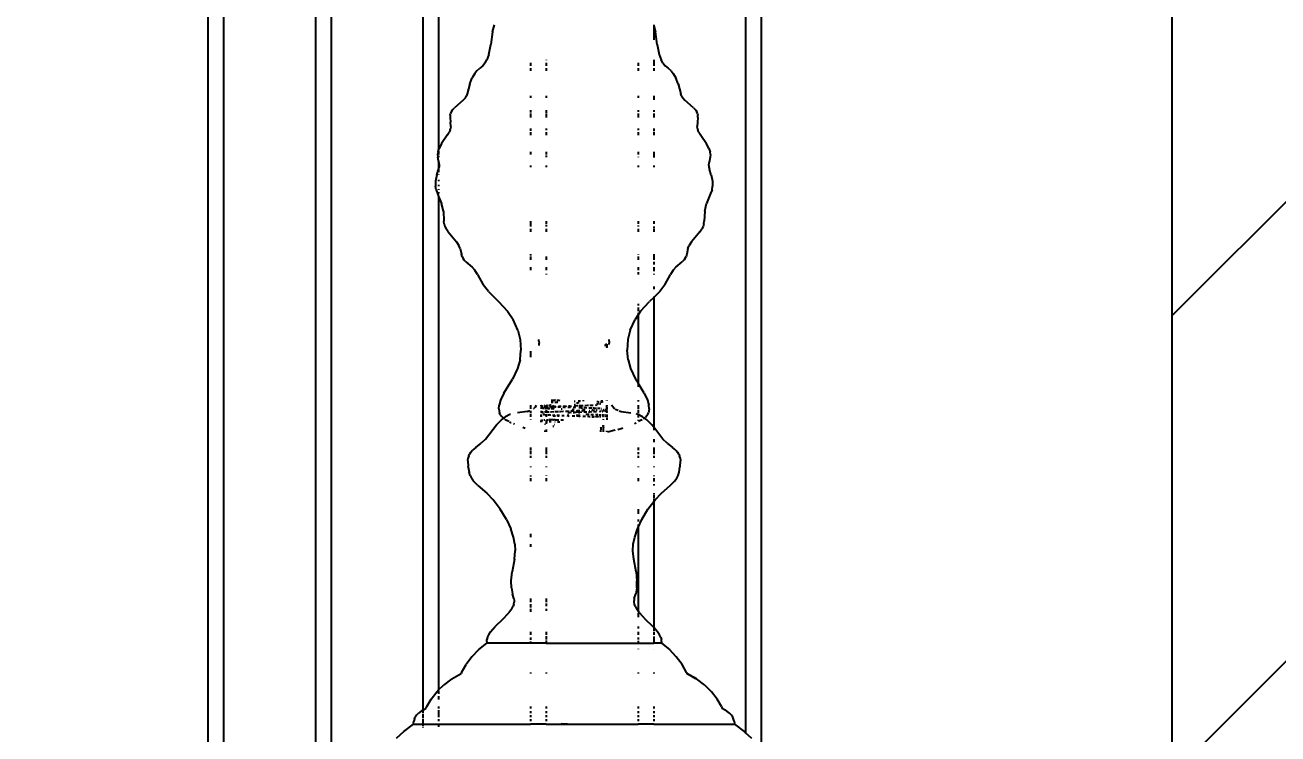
# Model space of a CAD drawing. Header units: inches. Extents: x -52 to 87, y -61 to 47.
# Drawn here: x 65.75 to 75.39, y -39.57 to -34.11 of the extents above; entities that cross this region are included whole.
import ezdxf

# ---------------------------------------------------------------- set-up
doc = ezdxf.new("R2010")
doc.units = ezdxf.units.IN
doc.header["$MEASUREMENT"] = 0
doc.dimstyles.get("Standard").update_dxf_attribs({"dimtxt": 1, "dimasz": 1, "dimexe": 0.18, "dimexo": 0.0625, "dimgap": 0.09, "dimtad": 0, "dimtih": 1, "dimtoh": 1, "dimdec": 1, "dimdsep": 46, "dimlunit": 3, "dimtxsty": 'Standard', "dimblk": 'OBLIQUE', "dimcen": 1, "dimse1": 1, "dimse2": 1, "dimclrd": 1, "dimadec": 0, "dimazin": 0, "dimtfac": 1, "dimtdec": 1, "dimtofl": 0, "dimtmove": 0, "dimatfit": 3, "dimfxl": 1, "dimtolj": 1, "dimtzin": 0, "dimarcsym": 0})

# ---------------------------------------------------------------- blocks, each defined once
blk = doc.blocks.new('_Oblique')
at = {"color": 0, "linetype": 'ByBlock', "lineweight": -2}
blk.add_line((-0.5, -0.5), (0.5, 0.5), dxfattribs=at)
blk = doc.blocks.new('*D6')
at = {"color": 1, "lineweight": -2, "transparency": 16777216}
for p, q in [((2.5723, 46.7915), (37.2384, 46.7915)), ((74.5723, 46.7915), (38.5851, 46.7915))]:
    blk.add_line(p, q, dxfattribs=at)
at = {"layer": 'Defpoints', "color": 0, "transparency": 16777216}
for p in [(74.5723, 46.7915), (2.5723, -45.4684), (74.5723, -45.4684)]:
    blk.add_point(p, dxfattribs=at)
at = {"color": 1, "lineweight": -2, "transparency": 16777216, "rotation": 180}
blk.add_blockref('_Oblique', (2.5723, 46.7915), dxfattribs=at)
at = {"color": 1, "lineweight": -2, "transparency": 16777216}
blk.add_blockref('_Oblique', (74.5723, 46.7915), dxfattribs=at)
at = {"color": 0, "transparency": 16777216, "insert": (37.9117, 46.7915), "char_height": 1, "attachment_point": 5}
blk.add_mtext("\\A1;6'", dxfattribs=at)

msp = doc.modelspace()

# ---------------------------------------------------------------- hatches: boundary and pattern name
h = msp.add_hatch()
h.set_pattern_fill('ANSI31', color=256, scale=20)
h.set_pattern_definition([(45, (-78.281, -54.853), (-1.767767, 1.767767), [])])
h.paths.add_polyline_path([(2.5723, 38.5316), (-2.4277, 38.5316), (-2.4277, -45.4684), (2.5723, -45.4684)])
h.paths.add_polyline_path([(74.5723, -45.4684), (79.5723, -45.4684), (79.5723, 38.5316), (74.5723, 38.5316)])
h.paths.add_polyline_path([(-0.8443, -3.7957), (0.989, -3.7957), (0.989, -2.2957), (-0.8443, -2.2957)], flags=24)
h.paths.add_polyline_path([(76.1557, 22.7204), (77.989, 22.7204), (77.989, 24.2204), (76.1557, 24.2204)], flags=24)

# ---------------------------------------------------------------- linework, layer by layer
for p, q in [((74.5723, -45.4684), (74.5723, 38.5316)), ((67.1528, -26.1733), (67.1528, -44.3487)), ((67.2732, -26.235), (67.2732, -44.3487)), ((67.9804, -26.7155), (67.9804, -44.3487)), ((68.1009, -26.794), (68.1009, -44.3487)), ((71.2909, -27.8397), (71.2909, -39.563)), ((71.4114, -27.7913), (71.4107, -43.8282)), ((68.8081, -29.6719), (68.8081, -39.3871)), ((68.9288, -29.7662), (68.9285, -35.076)), ((69.3427, -34.167), (69.3573, -34.1131)), ((70.5833, -34.1131), (70.5837, -34.1147)), ((70.5837, -34.1147), (70.5837, -34.2272)), ((70.5837, -34.1147), (70.5979, -34.167)), ((69.3427, -34.167), (69.3293, -34.2628)), ((70.6113, -34.2628), (70.5979, -34.167)), ((69.3147, -34.3415), (69.3293, -34.2628)), ((70.6113, -34.2628), (70.6258, -34.3415)), ((69.2867, -34.405), (69.2686, -34.4274)), ((69.2867, -34.405), (69.3001, -34.3814)), ((69.3147, -34.3415), (69.3001, -34.3814)), ((69.6357, -34.405), (69.6357, -34.4274)), ((69.7561, -34.3814), (69.7561, -34.383)), ((69.7561, -34.405), (69.7561, -34.4274)), ((70.4633, -34.405), (70.4633, -34.4283)), ((70.5837, -34.3814), (70.5837, -34.4013)), ((70.5837, -34.405), (70.5837, -34.4274)), ((70.6258, -34.3415), (70.6405, -34.3814)), ((70.6539, -34.405), (70.6405, -34.3814)), ((70.6539, -34.405), (70.6721, -34.4274)), ((69.2068, -34.4859), (69.1873, -34.5197)), ((69.2235, -34.4659), (69.2068, -34.4859)), ((69.2235, -34.4659), (69.2458, -34.4468)), ((69.2686, -34.4274), (69.2458, -34.4468)), ((69.6357, -34.4468), (69.6357, -34.4659)), ((69.7561, -34.4468), (69.7561, -34.4659)), ((70.4633, -34.4468), (70.4633, -34.4659)), ((70.5837, -34.4468), (70.5837, -34.4659)), ((70.6721, -34.4274), (70.6947, -34.4468)), ((70.7171, -34.4659), (70.6947, -34.4468)), ((70.7171, -34.4659), (70.7339, -34.4859)), ((70.7339, -34.4859), (70.7534, -34.5197)), ((69.1698, -34.566), (69.149, -34.6437)), ((69.1698, -34.566), (69.1873, -34.5197)), ((70.7708, -34.566), (70.7534, -34.5197)), ((70.7708, -34.566), (70.7917, -34.6437)), ((69.1184, -34.692), (69.0499, -34.7515)), ((69.1341, -34.6738), (69.1184, -34.692)), ((69.1341, -34.6738), (69.1426, -34.6598)), ((69.149, -34.6437), (69.1426, -34.6598)), ((69.6357, -34.6598), (69.6357, -34.6738)), ((69.7561, -34.6598), (69.7561, -34.6738)), ((70.4633, -34.6598), (70.4633, -34.6738)), ((70.5837, -34.6598), (70.5837, -34.6893)), ((70.7979, -34.6598), (70.7917, -34.6437)), ((70.7979, -34.6598), (70.8065, -34.6738)), ((70.8065, -34.6738), (70.8222, -34.692)), ((70.8907, -34.7515), (70.8222, -34.692)), ((69.0172, -34.8071), (69.0197, -34.7952)), ((69.0246, -34.7831), (69.0197, -34.7952)), ((69.0333, -34.7697), (69.0246, -34.7831)), ((69.0333, -34.7697), (69.0499, -34.7515)), ((69.6357, -34.7697), (69.6357, -34.7868)), ((69.6357, -34.7952), (69.6357, -34.8254)), ((69.7561, -34.7697), (69.7561, -34.7886)), ((69.7561, -34.7952), (69.7561, -34.8254)), ((70.4633, -34.7697), (70.4633, -34.7831)), ((70.4633, -34.7952), (70.4633, -34.8254)), ((70.5837, -34.7697), (70.5837, -34.7831)), ((70.5837, -34.7952), (70.5837, -34.8254)), ((70.8907, -34.7515), (70.9073, -34.7697)), ((70.9073, -34.7697), (70.916, -34.7831)), ((70.9209, -34.7952), (70.916, -34.7831)), ((70.9209, -34.7952), (70.9234, -34.8071)), ((69.0172, -34.8071), (69.0167, -34.8254)), ((69.0167, -34.8254), (69.0205, -34.8621)), ((69.0223, -34.8953), (69.0203, -34.9114)), ((69.0223, -34.8953), (69.0205, -34.8621)), ((70.9201, -34.8621), (70.9181, -34.8953)), ((70.9204, -34.9114), (70.9181, -34.8953)), ((70.9239, -34.8254), (70.9201, -34.8621)), ((70.9239, -34.8254), (70.9234, -34.8071)), ((68.9951, -34.9614), (68.9519, -35.0269)), ((68.9951, -34.9614), (69.009, -34.938)), ((69.0164, -34.9232), (69.009, -34.938)), ((69.0164, -34.9232), (69.0203, -34.9114)), ((69.6357, -34.9114), (69.6357, -34.9274)), ((69.6357, -34.938), (69.6357, -34.9614)), ((69.7561, -34.9114), (69.7561, -34.9232)), ((69.7561, -34.938), (69.7561, -34.9614)), ((70.4633, -34.9114), (70.4633, -34.9232)), ((70.4633, -34.938), (70.4633, -34.9614)), ((70.5837, -34.9114), (70.5837, -34.9315)), ((70.5837, -34.938), (70.5837, -34.9614)), ((70.9204, -34.9114), (70.9242, -34.9232)), ((70.9316, -34.938), (70.9242, -34.9232)), ((70.9316, -34.938), (70.9455, -34.9614)), ((70.9455, -34.9614), (70.9888, -35.0269)), ((68.9239, -35.0906), (68.9285, -35.076)), ((68.9285, -35.076), (68.932, -35.0651)), ((68.9285, -35.085), (68.9285, -35.1115)), ((68.9519, -35.0269), (68.932, -35.0651)), ((71.0087, -35.0651), (70.9888, -35.0269)), ((71.0087, -35.0651), (71.0168, -35.0906)), ((68.9239, -35.0906), (68.9212, -35.1115)), ((68.9212, -35.1115), (68.9226, -35.1319)), ((68.9285, -35.1603), (68.9226, -35.1319)), ((68.9285, -35.1215), (68.9285, -35.1319)), ((68.9285, -35.1603), (68.9286, -35.2257)), ((68.9307, -35.1709), (68.9285, -35.1603)), ((68.9307, -35.1709), (68.9336, -35.194)), ((69.6357, -35.0906), (69.6357, -35.1115)), ((69.7561, -35.0906), (69.7561, -35.1115)), ((69.7561, -35.1179), (69.7561, -35.1319)), ((70.4633, -35.0906), (70.4633, -35.1115)), ((70.4633, -35.1294), (70.4633, -35.1319)), ((70.5837, -35.0906), (70.5837, -35.1325)), ((71.0069, -35.194), (71.0099, -35.1709)), ((71.0181, -35.1319), (71.0099, -35.1709)), ((71.0194, -35.1115), (71.0168, -35.0906)), ((71.0194, -35.1115), (71.0181, -35.1319)), ((68.915, -35.266), (68.9047, -35.3161)), ((68.915, -35.266), (68.9286, -35.2257)), ((68.9286, -35.2257), (68.9285, -35.2456)), ((68.9285, -35.2645), (68.9285, -35.2656)), ((68.9286, -35.2257), (68.9328, -35.209)), ((68.9336, -35.194), (68.9328, -35.209)), ((69.6357, -35.194), (69.6357, -35.209)), ((69.7561, -35.194), (69.7561, -35.209)), ((70.4633, -35.194), (70.4633, -35.209)), ((70.5837, -35.194), (70.5837, -35.209)), ((71.0069, -35.194), (71.0077, -35.209)), ((71.0077, -35.209), (71.0118, -35.2257)), ((71.0256, -35.266), (71.0118, -35.2257)), ((71.0256, -35.266), (71.0359, -35.3161)), ((68.9047, -35.3161), (68.9039, -35.3533)), ((68.9086, -35.3821), (68.9039, -35.3533)), ((68.9285, -35.3051), (68.9285, -35.3161)), ((68.9285, -35.3426), (68.9285, -35.3533)), ((68.9285, -35.3764), (68.9285, -35.3821)), ((71.0321, -35.3821), (71.0367, -35.3533)), ((71.0359, -35.3161), (71.0367, -35.3533)), ((68.9086, -35.3821), (68.9189, -35.411)), ((68.9189, -35.411), (68.9285, -35.4336)), ((68.9285, -35.4013), (68.9285, -35.411)), ((68.9285, -35.4336), (68.9285, -39.2314)), ((68.9285, -35.4336), (68.9514, -35.4874)), ((71.0216, -35.411), (70.9892, -35.4874)), ((71.0321, -35.3821), (71.0216, -35.411)), ((68.965, -35.5463), (68.9514, -35.4874)), ((68.965, -35.5463), (68.9683, -35.6237)), ((70.9756, -35.5463), (70.9723, -35.6237)), ((70.9756, -35.5463), (70.9892, -35.4874)), ((68.9709, -35.6442), (68.9683, -35.6237)), ((68.9709, -35.6442), (68.9764, -35.6634)), ((68.9764, -35.6634), (68.9861, -35.683)), ((69.6357, -35.6237), (69.6357, -35.6442)), ((69.6357, -35.6477), (69.6357, -35.6634)), ((69.7561, -35.6237), (69.7561, -35.6442)), ((69.7561, -35.6515), (69.7561, -35.6634)), ((70.4633, -35.6237), (70.4633, -35.6442)), ((70.4633, -35.6575), (70.4633, -35.6634)), ((70.5837, -35.6237), (70.5837, -35.6442)), ((70.5837, -35.6634), (70.5837, -35.6775)), ((70.964, -35.6634), (70.9545, -35.683)), ((70.9697, -35.6442), (70.964, -35.6634)), ((70.9697, -35.6442), (70.9723, -35.6237)), ((69.0011, -35.7051), (68.9861, -35.683)), ((69.0011, -35.7051), (69.0668, -35.7824)), ((69.6357, -35.683), (69.6357, -35.7051)), ((69.7561, -35.683), (69.7561, -35.7051)), ((70.4633, -35.683), (70.4633, -35.7051)), ((70.5837, -35.683), (70.5837, -35.7051)), ((70.9393, -35.7051), (70.8738, -35.7824)), ((70.9393, -35.7051), (70.9545, -35.683)), ((69.0668, -35.7824), (69.0852, -35.8108)), ((69.0945, -35.8329), (69.0852, -35.8108)), ((69.0945, -35.8329), (69.1035, -35.8774)), ((70.8461, -35.8329), (70.8372, -35.8774)), ((70.8461, -35.8329), (70.8554, -35.8108)), ((70.8738, -35.7824), (70.8554, -35.8108)), ((69.1087, -35.896), (69.1035, -35.8774)), ((69.1087, -35.896), (69.1144, -35.908)), ((69.1144, -35.908), (69.1228, -35.9199)), ((69.1392, -35.9367), (69.1228, -35.9199)), ((69.1392, -35.9367), (69.1879, -35.9783)), ((69.6357, -35.8774), (69.6357, -35.8875)), ((69.6357, -35.896), (69.6357, -35.9199)), ((69.7561, -35.896), (69.7561, -35.9199)), ((70.4633, -35.8774), (70.4633, -35.88)), ((70.4633, -35.896), (70.4633, -35.9206)), ((70.5837, -35.8774), (70.5837, -35.9199)), ((70.5837, -35.9367), (70.5837, -35.9573)), ((70.7525, -35.9783), (70.8014, -35.9367)), ((70.8176, -35.9199), (70.8014, -35.9367)), ((70.8261, -35.908), (70.8176, -35.9199)), ((70.8261, -35.908), (70.8319, -35.896)), ((70.8372, -35.8774), (70.8319, -35.896)), ((69.1879, -35.9783), (69.2071, -35.9999)), ((69.2284, -36.0342), (69.2071, -35.9999)), ((69.2284, -36.0342), (69.2704, -36.1127)), ((69.6357, -35.9783), (69.6357, -35.9999)), ((69.7561, -35.9783), (69.7561, -35.9999)), ((69.7561, -36.0295), (69.7561, -36.0342)), ((70.4633, -35.9783), (70.4633, -35.9999)), ((70.4633, -36.0154), (70.4633, -36.0342)), ((70.5837, -35.9783), (70.5837, -35.9999)), ((70.5837, -36.0014), (70.5837, -36.0079)), ((70.5837, -36.0285), (70.5837, -36.0342)), ((70.6701, -36.1127), (70.7122, -36.0342)), ((70.7335, -35.9999), (70.7122, -36.0342)), ((70.7525, -35.9783), (70.7335, -35.9999)), ((69.3113, -36.1651), (69.2704, -36.1127)), ((70.5837, -36.1274), (70.5837, -36.1476)), ((70.6701, -36.1127), (70.6294, -36.1651)), ((69.3113, -36.1651), (69.3886, -36.2427)), ((69.3886, -36.2427), (69.4584, -36.3169)), ((70.4821, -36.3169), (70.5519, -36.2427)), ((70.5837, -36.2108), (70.5519, -36.2427)), ((70.6294, -36.1651), (70.5837, -36.2108)), ((70.5837, -36.2031), (70.5837, -36.2108)), ((70.5837, -36.2108), (70.5837, -37.2095)), ((69.4584, -36.3169), (69.5011, -36.3802)), ((70.4633, -36.2607), (70.4633, -36.2729)), ((70.4633, -36.2887), (70.4633, -36.31)), ((70.4633, -36.3117), (70.4633, -36.3169)), ((70.4821, -36.3169), (70.4633, -36.3449)), ((70.4633, -36.3303), (70.4633, -36.3449)), ((69.5369, -36.4612), (69.5011, -36.3802)), ((70.4035, -36.4612), (70.4395, -36.3802)), ((70.4633, -36.3449), (70.4395, -36.3802)), ((70.4633, -36.3449), (70.4633, -36.8715)), ((69.5369, -36.4612), (69.5555, -36.5352)), ((70.4035, -36.4612), (70.3852, -36.5352)), ((69.5549, -36.6902), (69.5618, -36.6166)), ((69.5555, -36.5352), (69.5618, -36.6166)), ((69.6357, -36.6243), (69.6357, -36.6705)), ((69.7005, -36.5469), (69.7008, -36.5352)), ((69.7005, -36.5469), (69.7016, -36.5623)), ((69.7016, -36.5801), (69.7016, -36.5623)), ((70.2118, -36.5866), (70.2122, -36.5778)), ((70.2118, -36.5866), (70.2135, -36.5865)), ((70.2122, -36.5778), (70.2177, -36.5712)), ((70.2122, -36.5778), (70.2124, -36.5739)), ((70.2125, -36.5712), (70.2177, -36.5712)), ((70.2193, -36.5829), (70.2168, -36.5824)), ((70.2177, -36.5712), (70.2232, -36.5712)), ((70.2178, -36.583), (70.2193, -36.5829)), ((70.2191, -36.5856), (70.2215, -36.5851)), ((70.2213, -36.5722), (70.2215, -36.5851)), ((70.2213, -36.5722), (70.2232, -36.5845)), ((70.2232, -36.5845), (70.223, -36.5903)), ((70.2231, -36.5946), (70.223, -36.5903)), ((70.2231, -36.5946), (70.2231, -36.5972)), ((70.2232, -36.5712), (70.2232, -36.5845)), ((70.2409, -36.5469), (70.2398, -36.5623)), ((70.2398, -36.5717), (70.2398, -36.5623)), ((70.2409, -36.5469), (70.2406, -36.5352)), ((70.3852, -36.5352), (70.3788, -36.6166)), ((70.3857, -36.6902), (70.3788, -36.6166)), ((69.5549, -36.6902), (69.5361, -36.7587)), ((70.3857, -36.6902), (70.4044, -36.7587)), ((69.5361, -36.7587), (69.4965, -36.8401)), ((70.4044, -36.7587), (70.4441, -36.8401)), ((69.4306, -36.9478), (69.4965, -36.8401)), ((70.4633, -36.8715), (70.4441, -36.8401)), ((70.51, -36.9478), (70.4633, -36.8715)), ((70.4633, -36.8751), (70.4633, -36.8998)), ((69.4052, -37.0017), (69.3947, -37.0402)), ((69.4306, -36.9478), (69.4052, -37.0017)), ((69.7945, -37.0158), (69.7981, -37.0161)), ((69.7969, -37.0031), (69.7955, -37.0032)), ((69.8034, -37.0033), (69.7969, -37.0031)), ((69.8044, -37.0024), (69.8034, -37.0033)), ((69.8116, -37.0034), (69.8034, -37.0033)), ((69.8178, -37.0035), (69.8116, -37.0034)), ((69.8244, -37.0041), (69.8178, -37.0035)), ((69.8193, -37.0018), (69.8221, -37.0017)), ((69.824, -37.0021), (69.8221, -37.0017)), ((69.8284, -37.0018), (69.824, -37.0021)), ((69.8471, -37.0047), (69.8378, -37.0046)), ((69.8524, -37.0047), (69.8471, -37.0047)), ((69.8599, -37.0054), (69.8524, -37.0047)), ((69.9703, -37.009), (69.9784, -37.0092)), ((70.011, -37.0098), (70.001, -37.01)), ((70.013, -37.01), (70.011, -37.0098)), ((70.0199, -37.0106), (70.013, -37.01)), ((70.041, -37.0017), (70.0409, -37.0094)), ((70.153, -37.015), (70.1461, -37.0151)), ((70.16, -37.0156), (70.153, -37.015)), ((70.1626, -37.0158), (70.16, -37.0156)), ((70.1825, -37.0017), (70.1852, -37.017)), ((70.1883, -37.0172), (70.1879, -37.0017)), ((70.2205, -37.0017), (70.2203, -37.0048)), ((70.2233, -37.0017), (70.2232, -37.0028)), ((70.4633, -37.0017), (70.4633, -37.0123)), ((70.51, -36.9478), (70.5352, -37.0017)), ((70.5352, -37.0017), (70.546, -37.0402)), ((69.3921, -37.0669), (69.3947, -37.0402)), ((69.3921, -37.0669), (69.3937, -37.0856)), ((69.3937, -37.0856), (69.3971, -37.0987)), ((69.4029, -37.1113), (69.3971, -37.0987)), ((69.4029, -37.1113), (69.4105, -37.1223)), ((69.4775, -37.1124), (69.4444, -37.1293)), ((69.4809, -37.1113), (69.4775, -37.1124)), ((69.6089, -37.0884), (69.5356, -37.0987)), ((69.6089, -37.0884), (69.6312, -37.082)), ((69.6357, -37.0402), (69.6357, -37.0669)), ((69.6357, -37.0846), (69.6357, -37.0987)), ((69.6357, -37.1073), (69.6357, -37.1293)), ((69.6592, -37.0668), (69.6624, -37.0642)), ((69.6738, -37.0526), (69.6624, -37.0642)), ((69.6738, -37.0526), (69.6825, -37.0402)), ((69.7177, -37.046), (69.7172, -37.0402)), ((69.7177, -37.0968), (69.7172, -37.0987)), ((69.7174, -37.1106), (69.7173, -37.1124)), ((69.7175, -37.1204), (69.7173, -37.1124)), ((69.7176, -37.059), (69.7175, -37.0655)), ((69.7175, -37.0655), (69.7175, -37.0669)), ((69.7177, -37.046), (69.7176, -37.059)), ((69.7181, -37.047), (69.7176, -37.059)), ((69.7177, -37.046), (69.7191, -37.0457)), ((69.7177, -37.0835), (69.7177, -37.0968)), ((69.7191, -37.0457), (69.7181, -37.047)), ((69.7195, -37.0473), (69.7181, -37.047)), ((69.7202, -37.0402), (69.7191, -37.0457)), ((69.7191, -37.0457), (69.7195, -37.0473)), ((69.7201, -37.0453), (69.7195, -37.0473)), ((69.7212, -37.0479), (69.7195, -37.0473)), ((69.7195, -37.0473), (69.72, -37.0587)), ((69.7197, -37.0954), (69.7221, -37.0948)), ((69.7209, -37.0974), (69.7197, -37.0972)), ((69.7199, -37.0603), (69.721, -37.0611)), ((69.7221, -37.0577), (69.72, -37.0587)), ((69.7201, -37.0453), (69.7202, -37.0402)), ((69.7227, -37.0448), (69.7201, -37.0453)), ((69.7226, -37.0981), (69.7209, -37.0974)), ((69.721, -37.0611), (69.7244, -37.061)), ((69.7221, -37.0948), (69.7236, -37.0947)), ((69.7227, -37.0448), (69.727, -37.0443)), ((69.7276, -37.0486), (69.7246, -37.0484)), ((69.7284, -37.0574), (69.7262, -37.0571)), ((69.7282, -37.0985), (69.7267, -37.0986)), ((69.7313, -37.0492), (69.7276, -37.0486)), ((69.7293, -37.0936), (69.7282, -37.0941)), ((69.73, -37.0987), (69.7282, -37.0985)), ((69.7323, -37.0564), (69.7284, -37.0574)), ((69.729, -37.0616), (69.7312, -37.0623)), ((69.7293, -37.0936), (69.7329, -37.0935)), ((69.7303, -37.1118), (69.7359, -37.1124)), ((69.7312, -37.0623), (69.7359, -37.0624)), ((69.7329, -37.0935), (69.7349, -37.0935)), ((69.7359, -37.0624), (69.7373, -37.0623)), ((69.7414, -37.1127), (69.7359, -37.1124)), ((69.742, -37.0497), (69.7371, -37.0497)), ((69.7383, -37.0624), (69.7373, -37.0623)), ((69.7446, -37.0562), (69.7413, -37.0559)), ((69.7476, -37.0503), (69.742, -37.0497)), ((69.7429, -37.1128), (69.7434, -37.1113)), ((69.7432, -37.0928), (69.7443, -37.0925)), ((69.7446, -37.0427), (69.7435, -37.0428)), ((69.7443, -37.0925), (69.7497, -37.0923)), ((69.7444, -37.0629), (69.7474, -37.0635)), ((69.7492, -37.0552), (69.7446, -37.0562)), ((69.7474, -37.0635), (69.7552, -37.0636)), ((69.7497, -37.0923), (69.7521, -37.0923)), ((69.7565, -37.0509), (69.7552, -37.0636)), ((69.7552, -37.0636), (69.7565, -37.0637)), ((69.7552, -37.0636), (69.7561, -37.0669)), ((69.7561, -37.1113), (69.7553, -37.1137)), ((69.7561, -37.0402), (69.7565, -37.0509)), ((69.7561, -37.0749), (69.7561, -37.0987)), ((69.7623, -37.0509), (69.7565, -37.0509)), ((69.7669, -37.0415), (69.7588, -37.0419)), ((69.7669, -37.0513), (69.7623, -37.0509)), ((69.7659, -37.0548), (69.7623, -37.0545)), ((69.7623, -37.0545), (69.7669, -37.0546)), ((69.7642, -37.0916), (69.7658, -37.0912)), ((69.7669, -37.0912), (69.7642, -37.0916)), ((69.7658, -37.0912), (69.7669, -37.0912)), ((69.7669, -37.0546), (69.7659, -37.0548)), ((69.7661, -37.0641), (69.7695, -37.0647)), ((69.7669, -37.0513), (69.7669, -37.0415)), ((69.7697, -37.0515), (69.7669, -37.0513)), ((69.7669, -37.0546), (69.7669, -37.0513)), ((69.7724, -37.0538), (69.7669, -37.0546)), ((69.7669, -37.0912), (69.7791, -37.0909)), ((69.7695, -37.0647), (69.7807, -37.065)), ((69.7711, -37.0518), (69.7697, -37.0515)), ((69.7772, -37.041), (69.7839, -37.0405)), ((69.7818, -37.065), (69.7807, -37.065)), ((69.7855, -37.0532), (69.7812, -37.0522)), ((69.7872, -37.0652), (69.7818, -37.065)), ((69.7839, -37.0405), (69.7903, -37.0402)), ((69.7881, -37.0522), (69.7855, -37.0532)), ((69.7855, -37.0532), (69.789, -37.0531)), ((69.789, -37.0531), (69.7881, -37.0522)), ((69.7924, -37.0536), (69.789, -37.0531)), ((69.7937, -37.0402), (69.7903, -37.0402)), ((69.7905, -37.0903), (69.7922, -37.09)), ((69.7922, -37.09), (69.7953, -37.0899)), ((69.794, -37.0528), (69.7924, -37.0536)), ((69.7953, -37.0532), (69.794, -37.0528)), ((69.7941, -37.0656), (69.7967, -37.0658)), ((69.797, -37.0528), (69.7953, -37.0532)), ((69.7953, -37.0899), (69.8141, -37.0893)), ((69.7967, -37.0658), (69.8125, -37.0664)), ((69.7988, -37.0531), (69.797, -37.0528)), ((69.7981, -37.0161), (69.8046, -37.0162)), ((69.8009, -37.0525), (69.7988, -37.0531)), ((69.8046, -37.0162), (69.8109, -37.0163)), ((69.8116, -37.0536), (69.8115, -37.0402)), ((69.8163, -37.0519), (69.8116, -37.0536)), ((69.8116, -37.0534), (69.8117, -37.0664)), ((69.8116, -37.0536), (69.8125, -37.0664)), ((69.8117, -37.0664), (69.8116, -37.0536)), ((69.8125, -37.0664), (69.8188, -37.0667)), ((69.8164, -37.1167), (69.8162, -37.1113)), ((69.8186, -37.0534), (69.8163, -37.0519)), ((69.8201, -37.0521), (69.8186, -37.0534)), ((69.8213, -37.0521), (69.8201, -37.0521)), ((69.8235, -37.0522), (69.8213, -37.0521)), ((69.8216, -37.0166), (69.8301, -37.0172)), ((69.822, -37.089), (69.8232, -37.0888)), ((69.8232, -37.0888), (69.8287, -37.0886)), ((69.8287, -37.0517), (69.8235, -37.0522)), ((69.8287, -37.0541), (69.8235, -37.0522)), ((69.8336, -37.0512), (69.8287, -37.0517)), ((69.8314, -37.0544), (69.8287, -37.0541)), ((69.8287, -37.0886), (69.8491, -37.0879)), ((69.8301, -37.0172), (69.8384, -37.0174)), ((69.8384, -37.0174), (69.845, -37.0175)), ((69.8471, -37.0549), (69.8457, -37.0549)), ((69.853, -37.0547), (69.8471, -37.0549)), ((69.8491, -37.0879), (69.8516, -37.0879)), ((69.8554, -37.0509), (69.8502, -37.0506)), ((69.864, -37.0555), (69.853, -37.0547)), ((69.8571, -37.0509), (69.8554, -37.0509)), ((69.8585, -37.051), (69.8571, -37.0509)), ((69.8574, -37.0876), (69.8662, -37.0873)), ((69.8662, -37.0503), (69.8585, -37.051)), ((69.8656, -37.0556), (69.864, -37.0555)), ((69.8703, -37.05), (69.8662, -37.0503)), ((69.8662, -37.0873), (69.886, -37.0866)), ((69.8723, -37.0685), (69.8799, -37.0689)), ((69.8861, -37.0562), (69.8836, -37.0562)), ((69.886, -37.0866), (69.889, -37.0866)), ((69.8903, -37.0561), (69.8861, -37.0562)), ((69.8951, -37.0491), (69.8875, -37.0494)), ((69.8903, -37.0561), (69.903, -37.0569)), ((69.8963, -37.0496), (69.8951, -37.0491)), ((69.9066, -37.049), (69.8963, -37.0496)), ((69.9046, -37.086), (69.9066, -37.0859)), ((69.9126, -37.0486), (69.9066, -37.049)), ((69.9066, -37.0859), (69.9249, -37.0851)), ((69.9227, -37.0982), (69.9259, -37.0981)), ((69.9275, -37.0574), (69.9231, -37.0575)), ((69.9249, -37.0851), (69.9341, -37.0851)), ((69.9275, -37.1208), (69.9258, -37.1113)), ((69.9268, -37.0984), (69.9259, -37.0981)), ((69.9356, -37.0483), (69.9266, -37.0481)), ((69.9347, -37.0984), (69.9268, -37.0984)), ((69.9377, -37.058), (69.9275, -37.0574)), ((69.9475, -37.0974), (69.9347, -37.0984)), ((69.9374, -37.0482), (69.9356, -37.0483)), ((69.9374, -37.0482), (69.9517, -37.0473)), ((69.9417, -37.0581), (69.9405, -37.0581)), ((69.9436, -37.0582), (69.9417, -37.0581)), ((69.9452, -37.0847), (69.9488, -37.0846)), ((69.9488, -37.0846), (69.9651, -37.0839)), ((69.9534, -37.0712), (69.9666, -37.0719)), ((69.964, -37.0969), (69.9655, -37.097)), ((69.9703, -37.0586), (69.9642, -37.0588)), ((69.9703, -37.084), (69.9651, -37.0839)), ((69.9655, -37.097), (69.9676, -37.0967)), ((69.9666, -37.0719), (69.9678, -37.0716)), ((69.9676, -37.0967), (69.975, -37.097)), ((69.9703, -37.0717), (69.9678, -37.0716)), ((69.9721, -37.0217), (69.9703, -37.0217)), ((69.9703, -37.0336), (69.977, -37.0335)), ((69.9766, -37.0468), (69.9703, -37.0467)), ((69.9833, -37.0594), (69.9703, -37.0586)), ((69.9881, -37.0961), (69.975, -37.097)), ((69.9766, -37.0468), (69.978, -37.0464)), ((69.977, -37.0335), (69.9817, -37.0336)), ((69.9917, -37.0461), (69.978, -37.0464)), ((69.9896, -37.0834), (69.9917, -37.0833)), ((69.9904, -37.0223), (69.9968, -37.0227)), ((69.9993, -37.0457), (69.9917, -37.0461)), ((69.995, -37.0833), (69.9917, -37.0833)), ((69.995, -37.0833), (69.995, -37.0805)), ((69.9997, -37.0831), (69.995, -37.0833)), ((69.9953, -37.0987), (69.995, -37.0833)), ((69.9968, -37.1293), (69.9955, -37.1113)), ((69.9968, -37.0227), (69.9991, -37.0226)), ((69.9979, -37.1113), (69.9982, -37.1226)), ((69.9997, -37.0831), (69.9987, -37.0987)), ((70.0099, -37.0229), (69.9991, -37.0226)), ((70, -37.0795), (69.9997, -37.0831)), ((70.0056, -37.0826), (69.9997, -37.0831)), ((70.004, -37.0957), (70.0059, -37.0958)), ((70.0152, -37.0826), (70.0056, -37.0826)), ((70.0059, -37.0958), (70.0094, -37.0955)), ((70.0108, -37.0599), (70.0061, -37.0601)), ((70.0171, -37.0455), (70.0086, -37.0454)), ((70.0094, -37.0955), (70.0104, -37.0958)), ((70.0099, -37.1113), (70.0105, -37.1236)), ((70.0104, -37.0958), (70.0153, -37.0958)), ((70.013, -37.06), (70.0108, -37.0599)), ((70.0252, -37.0607), (70.013, -37.06)), ((70.0295, -37.0948), (70.0153, -37.0958)), ((70.0197, -37.0451), (70.0171, -37.0455)), ((70.0262, -37.0449), (70.0197, -37.0451)), ((70.0262, -37.0449), (70.0253, -37.042)), ((70.0339, -37.0447), (70.0262, -37.0449)), ((70.0329, -37.0669), (70.0262, -37.0449)), ((70.0311, -37.0821), (70.0374, -37.0817)), ((70.0408, -37.0444), (70.0339, -37.0447)), ((70.0346, -37.0723), (70.035, -37.0738)), ((70.035, -37.0738), (70.0395, -37.0741)), ((70.035, -37.0738), (70.0374, -37.0817)), ((70.0374, -37.0817), (70.045, -37.0812)), ((70.0404, -37.0915), (70.0374, -37.0817)), ((70.0395, -37.0741), (70.0493, -37.0747)), ((70.0438, -37.1114), (70.0426, -37.1113)), ((70.045, -37.0812), (70.0549, -37.0813)), ((70.0511, -37.0944), (70.0453, -37.0944)), ((70.0502, -37.0613), (70.046, -37.0614)), ((70.051, -37.0747), (70.0493, -37.0747)), ((70.0545, -37.0614), (70.0502, -37.0613)), ((70.051, -37.0747), (70.0545, -37.0745)), ((70.0544, -37.0944), (70.0511, -37.0944)), ((70.0563, -37.0441), (70.0526, -37.044)), ((70.0677, -37.0935), (70.0544, -37.0944)), ((70.0678, -37.0621), (70.0545, -37.0614)), ((70.0545, -37.0745), (70.0558, -37.0745)), ((70.0602, -37.0437), (70.0563, -37.0441)), ((70.0744, -37.0434), (70.0602, -37.0437)), ((70.0791, -37.1124), (70.0624, -37.112)), ((70.082, -37.0431), (70.0744, -37.0434)), ((70.0869, -37.1127), (70.0791, -37.1124)), ((70.083, -37.043), (70.082, -37.0431)), ((70.0913, -37.0931), (70.0828, -37.0931)), ((70.0875, -37.0626), (70.0838, -37.0627)), ((70.0875, -37.0799), (70.0862, -37.0802)), ((70.0935, -37.0628), (70.0875, -37.0626)), ((70.0875, -37.0799), (70.0918, -37.08)), ((70.0933, -37.0428), (70.0907, -37.0427)), ((70.1055, -37.0922), (70.0913, -37.0931)), ((70.0978, -37.0426), (70.0933, -37.0428)), ((70.1087, -37.0636), (70.0935, -37.0628)), ((70.1118, -37.0422), (70.0978, -37.0426)), ((70.1069, -37.0763), (70.1128, -37.0769)), ((70.1118, -37.0791), (70.1069, -37.0763)), ((70.1081, -37.0794), (70.1118, -37.0791)), ((70.117, -37.042), (70.1118, -37.0422)), ((70.1118, -37.0791), (70.1174, -37.0786)), ((70.1128, -37.0769), (70.1174, -37.0786)), ((70.1183, -37.0418), (70.117, -37.042)), ((70.1174, -37.0786), (70.1217, -37.0774)), ((70.1219, -37.0639), (70.1187, -37.064)), ((70.1241, -37.0915), (70.1206, -37.0916)), ((70.1217, -37.0774), (70.1236, -37.0772)), ((70.129, -37.0643), (70.1219, -37.0639)), ((70.1236, -37.0772), (70.1257, -37.0787)), ((70.1241, -37.0915), (70.1251, -37.0915)), ((70.1435, -37.0907), (70.1251, -37.0915)), ((70.1257, -37.0787), (70.1269, -37.077)), ((70.1429, -37.065), (70.129, -37.0643)), ((70.1453, -37.0409), (70.1322, -37.0412)), ((70.1404, -37.0781), (70.1443, -37.0781)), ((70.1443, -37.0781), (70.1453, -37.0776)), ((70.1453, -37.0409), (70.1481, -37.0408)), ((70.1453, -37.0776), (70.1483, -37.0773)), ((70.1453, -37.0776), (70.1487, -37.0784)), ((70.1486, -37.0283), (70.1472, -37.0278)), ((70.1496, -37.0404), (70.1481, -37.0408)), ((70.1486, -37.0283), (70.1528, -37.0284)), ((70.1599, -37.0657), (70.1514, -37.0654)), ((70.1528, -37.0284), (70.1553, -37.0283)), ((70.1553, -37.0283), (70.1572, -37.0273)), ((70.1572, -37.0273), (70.1593, -37.0273)), ((70.1711, -37.0663), (70.1599, -37.0657)), ((70.1737, -37.0893), (70.1632, -37.0898)), ((70.1657, -37.0287), (70.1703, -37.0293)), ((70.1719, -37.0266), (70.1737, -37.0263)), ((70.1787, -37.0164), (70.1735, -37.0164)), ((70.1737, -37.0263), (70.1768, -37.0262)), ((70.1755, -37.0796), (70.1777, -37.0798)), ((70.1777, -37.0798), (70.1814, -37.0796)), ((70.1852, -37.017), (70.1787, -37.0164)), ((70.1825, -37.0669), (70.1797, -37.0668)), ((70.1852, -37.017), (70.1861, -37.0216)), ((70.1883, -37.0172), (70.1852, -37.017)), ((70.1873, -37.0885), (70.1908, -37.0882)), ((70.1885, -37.0204), (70.1883, -37.0172)), ((70.1905, -37.0801), (70.1934, -37.0807)), ((70.1934, -37.0807), (70.1982, -37.0812)), ((70.1968, -37.0749), (70.1949, -37.0753)), ((70.1968, -37.0749), (70.2, -37.0749)), ((70.1982, -37.0812), (70.2012, -37.081)), ((70.2075, -37.0871), (70.2049, -37.0872)), ((70.2113, -37.0869), (70.2075, -37.0871)), ((70.2078, -37.0814), (70.2096, -37.082)), ((70.2084, -37.0742), (70.2114, -37.0735)), ((70.2096, -37.082), (70.2126, -37.0824)), ((70.2114, -37.0735), (70.2146, -37.0735)), ((70.2126, -37.0824), (70.215, -37.0823)), ((70.2185, -37.086), (70.2156, -37.0862)), ((70.2206, -37.0857), (70.2185, -37.086)), ((70.2187, -37.07), (70.2211, -37.0695)), ((70.2188, -37.073), (70.2206, -37.0722)), ((70.2188, -37.0827), (70.2197, -37.0833)), ((70.2211, -37.0836), (70.2188, -37.0827)), ((70.2211, -37.0695), (70.2197, -37.0698)), ((70.2197, -37.0833), (70.2211, -37.0836)), ((70.2211, -37.0695), (70.2206, -37.0722)), ((70.2206, -37.0722), (70.2211, -37.0836)), ((70.2212, -37.0425), (70.2211, -37.0669)), ((70.2213, -37.0402), (70.2212, -37.0425)), ((70.2213, -37.1169), (70.2226, -37.1113)), ((70.2221, -37.0709), (70.2233, -37.071)), ((70.2222, -37.0847), (70.2231, -37.0841)), ((70.2226, -37.1113), (70.2226, -37.1218)), ((70.2229, -37.0968), (70.2228, -37.0987)), ((70.2229, -37.0968), (70.223, -37.0926)), ((70.223, -37.0529), (70.2232, -37.0443)), ((70.223, -37.0529), (70.223, -37.0669)), ((70.223, -37.0691), (70.2233, -37.071)), ((70.223, -37.0926), (70.2232, -37.0879)), ((70.2231, -37.0402), (70.2232, -37.0416)), ((70.2231, -37.0841), (70.2233, -37.071)), ((70.2231, -37.0841), (70.2232, -37.0879)), ((70.2232, -37.0416), (70.2232, -37.0443)), ((70.2686, -37.0526), (70.2599, -37.0402)), ((70.28, -37.0642), (70.2686, -37.0526)), ((70.2832, -37.0668), (70.28, -37.0642)), ((70.2957, -37.0751), (70.2905, -37.0716)), ((70.3094, -37.0814), (70.2957, -37.0751)), ((70.3167, -37.0836), (70.3334, -37.0884)), ((70.3334, -37.0884), (70.4067, -37.0987)), ((70.4649, -37.1124), (70.4475, -37.1069)), ((70.4633, -37.0402), (70.4633, -37.0669)), ((70.4633, -37.0754), (70.4633, -37.0987)), ((70.4633, -37.103), (70.4649, -37.1124)), ((70.4649, -37.1124), (70.4633, -37.1335)), ((70.498, -37.1293), (70.4649, -37.1124)), ((70.5378, -37.1113), (70.5302, -37.1223)), ((70.5378, -37.1113), (70.5435, -37.0987)), ((70.5468, -37.0856), (70.5435, -37.0987)), ((70.5485, -37.0669), (70.546, -37.0402)), ((70.5485, -37.0669), (70.5468, -37.0856)), ((69.2889, -37.3004), (69.3731, -37.1905)), ((69.3731, -37.1905), (69.4127, -37.1519)), ((69.4105, -37.1223), (69.4215, -37.1338)), ((69.4127, -37.1519), (69.4295, -37.1399)), ((69.4295, -37.1399), (69.4215, -37.1338)), ((69.4295, -37.1399), (69.431, -37.1388)), ((69.4386, -37.1469), (69.4295, -37.1399)), ((69.432, -37.1381), (69.4444, -37.1293)), ((69.4413, -37.149), (69.4403, -37.1482)), ((69.4413, -37.149), (69.4513, -37.1544)), ((69.4524, -37.1549), (69.4675, -37.1631)), ((69.4743, -37.1668), (69.4847, -37.1724)), ((69.4847, -37.1724), (69.4868, -37.1732)), ((69.505, -37.1803), (69.5121, -37.1831)), ((69.5776, -37.2086), (69.5954, -37.2156)), ((69.6357, -37.1506), (69.6357, -37.1519)), ((69.7171, -37.1519), (69.7183, -37.1587)), ((69.7173, -37.1701), (69.7179, -37.1597)), ((69.7177, -37.1276), (69.7175, -37.1204)), ((69.7177, -37.1276), (69.7177, -37.1293)), ((69.7183, -37.1587), (69.7179, -37.1597)), ((69.7179, -37.1597), (69.7206, -37.1606)), ((69.7207, -37.1578), (69.7183, -37.1587)), ((69.7197, -37.1583), (69.7183, -37.1587)), ((69.7206, -37.1606), (69.7235, -37.161)), ((69.7235, -37.161), (69.7288, -37.1617)), ((69.7285, -37.1571), (69.7247, -37.1573)), ((69.7308, -37.1565), (69.7285, -37.1571)), ((69.7443, -37.1558), (69.7386, -37.1559)), ((69.7429, -37.1128), (69.7414, -37.1127)), ((69.7467, -37.1552), (69.7443, -37.1558)), ((69.7449, -37.1839), (69.7449, -37.1893)), ((69.746, -37.1131), (69.7553, -37.1137)), ((69.7553, -37.1137), (69.7621, -37.1141)), ((69.7553, -37.1137), (69.7561, -37.1293)), ((69.7561, -37.1553), (69.7565, -37.1636)), ((69.7565, -37.1636), (69.7561, -37.1842)), ((69.7565, -37.1636), (69.7641, -37.1644)), ((69.7657, -37.1547), (69.7582, -37.1546)), ((69.7621, -37.1141), (69.7633, -37.1142)), ((69.7647, -37.1141), (69.7621, -37.1141)), ((69.7633, -37.1142), (69.7647, -37.1141)), ((69.7641, -37.1644), (69.7673, -37.1643)), ((69.7669, -37.1545), (69.7657, -37.1547)), ((69.7692, -37.154), (69.7669, -37.1545)), ((69.7684, -37.1144), (69.7807, -37.115)), ((69.7744, -37.1519), (69.7758, -37.1519)), ((69.7797, -37.1522), (69.7758, -37.1519)), ((69.7784, -37.1648), (69.7808, -37.165)), ((69.7892, -37.1155), (69.7807, -37.115)), ((69.7808, -37.165), (69.79, -37.1659)), ((69.7879, -37.1536), (69.7813, -37.1534)), ((69.7906, -37.1527), (69.7879, -37.1536)), ((69.7892, -37.1155), (69.791, -37.1154)), ((69.79, -37.1659), (69.7937, -37.1657)), ((69.7918, -37.1536), (69.7906, -37.1527)), ((69.7941, -37.1527), (69.7918, -37.1536)), ((69.7937, -37.1657), (69.7948, -37.1656)), ((69.7953, -37.1529), (69.7941, -37.1527)), ((69.7967, -37.1527), (69.7953, -37.1529)), ((69.8109, -37.1536), (69.7967, -37.1527)), ((69.8039, -37.1159), (69.8117, -37.1164)), ((69.8117, -37.2035), (69.808, -37.2034)), ((69.8117, -37.1164), (69.8164, -37.1167)), ((69.8138, -37.2035), (69.8117, -37.2035)), ((69.8121, -37.1521), (69.8158, -37.1519)), ((69.8178, -37.1522), (69.8158, -37.1519)), ((69.8169, -37.1293), (69.8164, -37.1167)), ((69.8164, -37.1167), (69.8195, -37.117)), ((69.8168, -37.189), (69.8192, -37.1888)), ((69.8225, -37.1522), (69.8178, -37.1522)), ((69.8192, -37.1888), (69.8202, -37.1887)), ((69.8195, -37.117), (69.8206, -37.1169)), ((69.8206, -37.1169), (69.8232, -37.1167)), ((69.8244, -37.1519), (69.8225, -37.1522)), ((69.8226, -37.1671), (69.8245, -37.167)), ((69.823, -37.1293), (69.8232, -37.1167)), ((69.8245, -37.167), (69.8261, -37.1669)), ((69.8471, -37.1549), (69.8261, -37.1541)), ((69.8388, -37.1173), (69.8471, -37.1178)), ((69.8433, -37.1675), (69.8471, -37.1678)), ((69.8471, -37.1178), (69.8502, -37.1177)), ((69.8543, -37.1551), (69.8471, -37.1549)), ((69.8471, -37.1678), (69.8544, -37.1685)), ((69.8502, -37.1177), (69.8501, -37.1125)), ((69.8504, -37.1293), (69.8502, -37.1177)), ((69.8502, -37.1177), (69.8538, -37.1183)), ((69.8563, -37.118), (69.8538, -37.1183)), ((69.8538, -37.1183), (69.8553, -37.1183)), ((69.8544, -37.1685), (69.8589, -37.1683)), ((69.8553, -37.1183), (69.8563, -37.118)), ((69.8581, -37.1181), (69.8563, -37.118)), ((69.8589, -37.1683), (69.861, -37.1682)), ((69.8862, -37.1561), (69.8688, -37.1557)), ((69.8757, -37.1187), (69.8862, -37.1194)), ((69.8862, -37.1194), (69.8909, -37.1196)), ((69.8891, -37.1563), (69.8862, -37.1561)), ((69.8909, -37.1196), (69.8952, -37.1193)), ((69.916, -37.12), (69.9275, -37.1208)), ((69.9265, -37.1293), (69.9275, -37.1208)), ((69.9275, -37.1208), (69.9325, -37.1206)), ((69.9572, -37.1213), (69.9703, -37.1223)), ((69.9703, -37.1223), (69.9774, -37.1219)), ((69.9982, -37.1226), (69.9968, -37.1293)), ((69.9982, -37.1226), (70.0027, -37.1229)), ((70.0027, -37.1229), (70.0105, -37.1236)), ((70.0105, -37.1236), (70.013, -37.1234)), ((70.0105, -37.1236), (70.0118, -37.1293)), ((70.013, -37.1234), (70.0183, -37.1231)), ((70.0381, -37.1239), (70.0422, -37.1242)), ((70.0422, -37.1242), (70.0496, -37.1248)), ((70.0496, -37.1248), (70.0544, -37.1246)), ((70.0544, -37.1246), (70.0579, -37.1245)), ((70.0753, -37.1251), (70.0797, -37.1256)), ((70.0797, -37.1256), (70.0867, -37.1262)), ((70.0867, -37.1262), (70.0935, -37.1259)), ((70.0935, -37.1259), (70.0949, -37.1258)), ((70.1141, -37.1135), (70.1007, -37.1133)), ((70.108, -37.1293), (70.1107, -37.1293)), ((70.1101, -37.1264), (70.1146, -37.127)), ((70.1107, -37.1293), (70.1117, -37.1291)), ((70.1117, -37.1291), (70.1179, -37.1288)), ((70.1211, -37.1139), (70.1141, -37.1135)), ((70.1146, -37.127), (70.1179, -37.1288)), ((70.1179, -37.1288), (70.1209, -37.1275)), ((70.1179, -37.1288), (70.1208, -37.1289)), ((70.1209, -37.1275), (70.1289, -37.1271)), ((70.1453, -37.1148), (70.1344, -37.1146)), ((70.136, -37.1283), (70.1428, -37.1276)), ((70.1428, -37.1276), (70.1452, -37.1277)), ((70.1452, -37.1277), (70.1474, -37.1279)), ((70.1514, -37.1152), (70.1453, -37.1148)), ((70.1474, -37.1279), (70.1486, -37.1275)), ((70.1486, -37.1275), (70.1514, -37.1277)), ((70.1529, -37.1154), (70.1514, -37.1152)), ((70.1514, -37.1277), (70.1593, -37.1285)), ((70.1722, -37.116), (70.1624, -37.1159)), ((70.1655, -37.127), (70.1737, -37.1262)), ((70.1705, -37.1289), (70.1722, -37.1293)), ((70.1771, -37.1164), (70.1722, -37.116)), ((70.1764, -37.1293), (70.1722, -37.1293)), ((70.1737, -37.1262), (70.1748, -37.1262)), ((70.1748, -37.1262), (70.1777, -37.1263)), ((70.1784, -37.1167), (70.1771, -37.1164)), ((70.194, -37.1172), (70.1877, -37.1172)), ((70.1885, -37.1257), (70.1922, -37.1254)), ((70.1922, -37.1254), (70.1962, -37.1249)), ((70.1922, -37.1254), (70.1934, -37.1293)), ((70.1977, -37.1177), (70.194, -37.1172)), ((70.1963, -37.2174), (70.1944, -37.1953)), ((70.1962, -37.1249), (70.1982, -37.125)), ((70.1962, -37.1519), (70.1962, -37.1468)), ((70.1963, -37.2174), (70.1962, -37.1938)), ((70.199, -37.118), (70.1977, -37.1177)), ((70.2099, -37.1185), (70.2057, -37.1186)), ((70.2063, -37.1244), (70.2084, -37.124)), ((70.2084, -37.124), (70.2112, -37.1235)), ((70.2123, -37.119), (70.2099, -37.1185)), ((70.2129, -37.1237), (70.2112, -37.1235)), ((70.2199, -37.1197), (70.2174, -37.1199)), ((70.2175, -37.1231), (70.2189, -37.1227)), ((70.2189, -37.1227), (70.221, -37.1224)), ((70.2209, -37.1202), (70.2199, -37.1197)), ((70.2207, -37.1293), (70.221, -37.1224)), ((70.2226, -37.1218), (70.2233, -37.1293)), ((70.2233, -37.1358), (70.2231, -37.1519)), ((70.2233, -37.121), (70.2233, -37.1293)), ((70.2233, -37.1344), (70.2233, -37.1358)), ((70.4369, -37.1798), (70.4493, -37.1749)), ((70.4633, -37.1519), (70.4633, -37.1614)), ((70.4873, -37.1554), (70.4675, -37.1661)), ((70.4939, -37.1519), (70.4894, -37.1543)), ((70.512, -37.1393), (70.498, -37.1293)), ((70.5051, -37.1446), (70.512, -37.1393)), ((70.512, -37.1393), (70.5191, -37.1338)), ((70.5297, -37.1519), (70.512, -37.1393)), ((70.5302, -37.1223), (70.5191, -37.1338)), ((70.5692, -37.1905), (70.5297, -37.1519)), ((70.5837, -37.2095), (70.5692, -37.1905)), ((69.2889, -37.3004), (69.2549, -37.3329)), ((69.7448, -37.2337), (69.7448, -37.2448)), ((69.7561, -37.2269), (69.7561, -37.2448)), ((70.1744, -37.2163), (70.1725, -37.2164)), ((70.1725, -37.2164), (70.1755, -37.2163)), ((70.1755, -37.2163), (70.1744, -37.2163)), ((70.175, -37.212), (70.1755, -37.2163)), ((70.1755, -37.2163), (70.1751, -37.2448)), ((70.1832, -37.217), (70.1755, -37.2163)), ((70.1963, -37.2174), (70.1942, -37.2176)), ((70.1962, -37.2448), (70.1963, -37.2174)), ((70.202, -37.2182), (70.1963, -37.2174)), ((70.2234, -37.2448), (70.2234, -37.2374)), ((70.2284, -37.2448), (70.2857, -37.2308)), ((70.3065, -37.2258), (70.3396, -37.2177)), ((70.3396, -37.2177), (70.3467, -37.215)), ((70.5837, -37.2095), (70.5837, -37.2333)), ((70.6534, -37.3004), (70.5837, -37.2095)), ((70.5837, -37.3004), (70.5837, -37.3243)), ((70.6875, -37.3329), (70.6534, -37.3004)), ((69.1745, -37.403), (69.1894, -37.3859)), ((69.2136, -37.3649), (69.1894, -37.3859)), ((69.2136, -37.3649), (69.2549, -37.3329)), ((69.6357, -37.3649), (69.6357, -37.3859)), ((69.6357, -37.3922), (69.6357, -37.4167)), ((69.7561, -37.3649), (69.7561, -37.3859)), ((69.7561, -37.3881), (69.7561, -37.4176)), ((70.4633, -37.3649), (70.4633, -37.3859)), ((70.4633, -37.4012), (70.4633, -37.4167)), ((70.5837, -37.3649), (70.5837, -37.3859)), ((70.5837, -37.3882), (70.5837, -37.4167)), ((70.6875, -37.3329), (70.7288, -37.3649)), ((70.7529, -37.3859), (70.7288, -37.3649)), ((70.7529, -37.3859), (70.7679, -37.403)), ((69.1538, -37.4689), (69.1562, -37.4449)), ((69.1538, -37.4689), (69.1561, -37.511)), ((69.1601, -37.4301), (69.1562, -37.4449)), ((69.1601, -37.4301), (69.1658, -37.4167)), ((69.1745, -37.403), (69.1658, -37.4167)), ((69.6357, -37.4301), (69.6357, -37.4449)), ((69.7561, -37.4301), (69.7561, -37.4459)), ((70.4633, -37.4301), (70.4633, -37.4449)), ((70.5837, -37.4301), (70.5837, -37.4449)), ((70.7766, -37.4167), (70.7679, -37.403)), ((70.7766, -37.4167), (70.7823, -37.4301)), ((70.7861, -37.4449), (70.7823, -37.4301)), ((70.7861, -37.4449), (70.7886, -37.4689)), ((70.7862, -37.511), (70.7886, -37.4689)), ((69.1569, -37.5178), (69.1561, -37.511)), ((69.1569, -37.5178), (69.1631, -37.5552)), ((69.171, -37.581), (69.1631, -37.5552)), ((69.171, -37.581), (69.181, -37.6014)), ((69.6357, -37.511), (69.6357, -37.5178)), ((69.6357, -37.581), (69.6357, -37.5877)), ((69.7561, -37.511), (69.7561, -37.5178)), ((69.7561, -37.581), (69.7561, -37.5827)), ((70.4633, -37.511), (70.4633, -37.5178)), ((70.5837, -37.511), (70.5837, -37.5178)), ((70.5837, -37.581), (70.5837, -37.587)), ((70.7613, -37.6014), (70.7714, -37.581)), ((70.7714, -37.581), (70.7792, -37.5552)), ((70.7792, -37.5552), (70.7854, -37.5178)), ((70.7854, -37.5178), (70.7862, -37.511)), ((69.198, -37.625), (69.181, -37.6014)), ((69.2314, -37.6585), (69.198, -37.625)), ((69.2314, -37.6585), (69.2984, -37.7161)), ((69.6357, -37.6014), (69.6357, -37.625)), ((69.7561, -37.6014), (69.7561, -37.625)), ((70.4633, -37.6014), (70.4633, -37.625)), ((70.5837, -37.6014), (70.5837, -37.626)), ((70.5837, -37.6481), (70.5837, -37.6585)), ((70.644, -37.7161), (70.711, -37.6585)), ((70.711, -37.6585), (70.7443, -37.625)), ((70.7443, -37.625), (70.7613, -37.6014)), ((69.2984, -37.7161), (69.3479, -37.7683)), ((69.4032, -37.8412), (69.3479, -37.7683)), ((70.5391, -37.8412), (70.5837, -37.7824)), ((70.5837, -37.7161), (70.5837, -37.7218)), ((70.5837, -37.7264), (70.5837, -37.7568)), ((70.5837, -37.7598), (70.5837, -37.7824)), ((70.5837, -37.7824), (70.5945, -37.7683)), ((70.5837, -37.7824), (70.5837, -38.7508)), ((70.5945, -37.7683), (70.644, -37.7161)), ((69.4511, -37.9207), (69.4032, -37.8412)), ((70.4633, -37.841), (70.4633, -37.8761)), ((70.4913, -37.9207), (70.5391, -37.8412)), ((69.4511, -37.9207), (69.4835, -37.9913)), ((70.4633, -37.9207), (70.4633, -37.9346)), ((70.4633, -37.9816), (70.4913, -37.9207)), ((70.4633, -37.9579), (70.4633, -37.9746)), ((69.5052, -38.0565), (69.4835, -37.9913)), ((69.5162, -38.1106), (69.5052, -38.0565)), ((69.6357, -38.0309), (69.6357, -38.0565)), ((70.4262, -38.1106), (70.4372, -38.0565)), ((70.4372, -38.0565), (70.4588, -37.9913)), ((70.4588, -37.9913), (70.4633, -37.9816)), ((70.4633, -37.9816), (70.4633, -38.6255)), ((69.5116, -38.2241), (69.5185, -38.1602)), ((69.5162, -38.1106), (69.5185, -38.1602)), ((69.6357, -38.1106), (69.6357, -38.1289)), ((70.4239, -38.1602), (70.4262, -38.1106)), ((70.4307, -38.2241), (70.4239, -38.1602)), ((69.5116, -38.2241), (69.4945, -38.3215)), ((70.4478, -38.3215), (70.4307, -38.2241)), ((69.4876, -38.3909), (69.4945, -38.3215)), ((70.4478, -38.3215), (70.4548, -38.3909)), ((69.4891, -38.4464), (69.4876, -38.3909)), ((69.4891, -38.4464), (69.4973, -38.4924)), ((70.4533, -38.4464), (70.4451, -38.4924)), ((70.4533, -38.4464), (70.4548, -38.3909)), ((69.5083, -38.5285), (69.4973, -38.4924)), ((69.5076, -38.5717), (69.5101, -38.5571)), ((69.5083, -38.5285), (69.5104, -38.5427)), ((69.5104, -38.5427), (69.5101, -38.5571)), ((69.6357, -38.5285), (69.6357, -38.5571)), ((69.7561, -38.5285), (69.7561, -38.5571)), ((70.434, -38.5285), (70.432, -38.5427)), ((70.4322, -38.5571), (70.432, -38.5427)), ((70.4348, -38.5717), (70.4322, -38.5571)), ((70.434, -38.5285), (70.4451, -38.4924)), ((69.4211, -38.6892), (69.4689, -38.6394)), ((69.4916, -38.6083), (69.4689, -38.6394)), ((69.4916, -38.6083), (69.5023, -38.5873)), ((69.5076, -38.5717), (69.5023, -38.5873)), ((69.6357, -38.5717), (69.6357, -38.5873)), ((69.6357, -38.589), (69.6357, -38.5983)), ((69.6357, -38.6083), (69.6357, -38.6298)), ((69.7561, -38.5673), (69.7561, -38.5873)), ((69.7561, -38.6083), (69.7561, -38.6228)), ((70.44, -38.5873), (70.4348, -38.5717)), ((70.44, -38.5873), (70.4508, -38.6083)), ((70.4633, -38.6255), (70.4508, -38.6083)), ((70.4633, -38.6255), (70.4633, -38.6313)), ((70.4735, -38.6394), (70.4633, -38.6255)), ((70.4633, -38.6394), (70.4633, -38.671)), ((70.4735, -38.6394), (70.5213, -38.6892)), ((69.3289, -38.7852), (69.3644, -38.7441)), ((69.4211, -38.6892), (69.3644, -38.7441)), ((69.6357, -38.6892), (69.6357, -38.6902)), ((70.4633, -38.7441), (70.4633, -38.7597)), ((70.5779, -38.7441), (70.5213, -38.6892)), ((70.5837, -38.7508), (70.5779, -38.7441)), ((70.6135, -38.7852), (70.5837, -38.7508)), ((69.2984, -38.8589), (69.3003, -38.8439)), ((69.3051, -38.8275), (69.3003, -38.8439)), ((69.3051, -38.8275), (69.3139, -38.8082)), ((69.3139, -38.8082), (69.3289, -38.7852)), ((69.6357, -38.7852), (69.6357, -38.8082)), ((69.6357, -38.8275), (69.6357, -38.8451)), ((69.7561, -38.7852), (69.7561, -38.8082)), ((69.7561, -38.8184), (69.7561, -38.8439)), ((70.4633, -38.7852), (70.4633, -38.8082)), ((70.4633, -38.8275), (70.4633, -38.8439)), ((70.5837, -38.7569), (70.5837, -38.7757)), ((70.5837, -38.7852), (70.5837, -38.8082)), ((70.5837, -38.8208), (70.5837, -38.8439)), ((70.5837, -38.8469), (70.5837, -38.8713)), ((70.6284, -38.8082), (70.6135, -38.7852)), ((70.6373, -38.8275), (70.6284, -38.8082)), ((70.6373, -38.8275), (70.6421, -38.8439)), ((70.6439, -38.8589), (70.6421, -38.8439)), ((69.1835, -38.9764), (69.2367, -38.921)), ((69.2367, -38.921), (69.2987, -38.8713)), ((69.2984, -38.8589), (69.2987, -38.8713)), ((69.6357, -38.8713), (69.2987, -38.8713)), ((69.6357, -38.8587), (69.6357, -38.8713)), ((69.7561, -38.8713), (69.6357, -38.8713)), ((69.7561, -38.8513), (69.7561, -38.8713)), ((69.7561, -38.8713), (70.4633, -38.8713)), ((70.4633, -38.8546), (70.4633, -38.8713)), ((70.4633, -38.8713), (70.5837, -38.8713)), ((70.4633, -38.9165), (70.4633, -38.9191)), ((70.6437, -38.8713), (70.5837, -38.8713)), ((70.5837, -38.9166), (70.5837, -38.9182)), ((70.6439, -38.8589), (70.6437, -38.8713)), ((70.6437, -38.8713), (70.7041, -38.921)), ((70.7573, -38.9764), (70.7041, -38.921)), ((69.1052, -39.0984), (69.1393, -39.0365)), ((69.1835, -38.9764), (69.1393, -39.0365)), ((70.8014, -39.0365), (70.7573, -38.9764)), ((70.8354, -39.0984), (70.8014, -39.0365)), ((69.0292, -39.1471), (69.1016, -39.1061)), ((69.1052, -39.0984), (69.1016, -39.1061)), ((69.6357, -39.0984), (69.6357, -39.1061)), ((69.7561, -39.0984), (69.7561, -39.1061)), ((70.4633, -39.0984), (70.4633, -39.1061)), ((70.5837, -39.0984), (70.5837, -39.1061)), ((70.8354, -39.0984), (70.839, -39.1061)), ((70.9072, -39.1471), (70.839, -39.1061)), ((70.9131, -39.1471), (70.839, -39.1061)), ((68.9139, -39.2457), (68.9285, -39.2314)), ((68.9285, -39.2314), (68.9664, -39.1941)), ((69.0292, -39.1471), (68.9664, -39.1941)), ((70.976, -39.1941), (70.9131, -39.1471)), ((70.976, -39.1941), (71.0284, -39.2457)), ((68.8378, -39.3601), (68.8708, -39.3021)), ((68.8708, -39.3021), (68.9139, -39.2457)), ((68.9285, -39.2379), (68.9285, -39.2617)), ((68.9285, -39.2794), (68.9285, -39.3056)), ((71.0716, -39.3021), (71.0284, -39.2457)), ((71.1046, -39.3601), (71.0716, -39.3021)), ((68.7591, -39.4261), (68.7731, -39.4111)), ((68.7935, -39.3951), (68.7731, -39.4111)), ((68.7935, -39.3951), (68.8081, -39.3871)), ((68.8081, -39.3871), (68.8311, -39.3746)), ((68.8081, -39.3871), (68.8081, -39.4111)), ((68.8081, -39.4192), (68.8081, -39.4409)), ((68.8311, -39.3746), (68.8378, -39.3601)), ((68.9285, -39.3601), (68.9285, -39.3746)), ((68.9285, -39.3884), (68.9285, -39.4111)), ((68.9285, -39.4133), (68.9285, -39.4241)), ((69.6357, -39.3601), (69.6357, -39.3746)), ((69.6357, -39.3951), (69.6357, -39.4111)), ((69.7561, -39.3601), (69.7561, -39.3746)), ((69.7561, -39.3944), (69.7561, -39.4111)), ((69.7561, -39.425), (69.7561, -39.4409)), ((70.4633, -39.3601), (70.4633, -39.3746)), ((70.4633, -39.3951), (70.4633, -39.4111)), ((70.5837, -39.3601), (70.5837, -39.3746)), ((70.5837, -39.3813), (70.5837, -39.3826)), ((70.5837, -39.3951), (70.5837, -39.4111)), ((71.1046, -39.3601), (71.1113, -39.3746)), ((71.1472, -39.3951), (71.1113, -39.3746)), ((71.1676, -39.4111), (71.1472, -39.3951)), ((71.1816, -39.4261), (71.1676, -39.4111)), ((68.6617, -39.5523), (68.7352, -39.495)), ((68.7352, -39.495), (68.7353, -39.4903)), ((68.7352, -39.495), (68.8081, -39.495)), ((68.7353, -39.4903), (68.7373, -39.4726)), ((68.742, -39.4558), (68.7373, -39.4726)), ((68.742, -39.4558), (68.749, -39.4409)), ((68.7591, -39.4261), (68.749, -39.4409)), ((68.8081, -39.4419), (68.8081, -39.4472)), ((68.8081, -39.4548), (68.8081, -39.4867)), ((68.8081, -39.4903), (68.8081, -39.495)), ((68.8081, -39.495), (68.8081, -39.5078)), ((68.8081, -39.495), (68.9285, -39.495)), ((68.8081, -39.5161), (68.8081, -39.5216)), ((68.9285, -39.4261), (68.9285, -39.4409)), ((68.9285, -39.4558), (68.9285, -39.4726)), ((68.9285, -39.4903), (68.9285, -39.495)), ((68.9285, -39.495), (69.6367, -39.495)), ((68.9285, -39.5051), (68.9285, -39.5161)), ((69.6357, -39.4261), (69.6357, -39.4409)), ((69.6357, -39.4558), (69.6357, -39.4726)), ((69.6357, -39.4903), (69.6367, -39.495)), ((69.6367, -39.495), (69.6357, -39.4978)), ((69.7561, -39.495), (69.6367, -39.495)), ((69.7561, -39.4558), (69.7561, -39.4726)), ((69.7561, -39.4903), (69.7561, -39.495)), ((69.7561, -39.495), (69.9712, -39.495)), ((69.8726, -39.4903), (69.9712, -39.495)), ((69.9712, -39.495), (70.4633, -39.495)), ((70.4633, -39.4261), (70.4633, -39.4409)), ((70.4633, -39.4558), (70.4633, -39.4726)), ((70.4633, -39.4903), (70.4633, -39.495)), ((70.5837, -39.495), (70.4633, -39.495)), ((70.5837, -39.4261), (70.5837, -39.4409)), ((70.5837, -39.4558), (70.5837, -39.4726)), ((70.5837, -39.4903), (70.5837, -39.495)), ((70.5837, -39.495), (71.2054, -39.495)), ((71.1916, -39.4409), (71.1816, -39.4261)), ((71.1986, -39.4558), (71.1916, -39.4409)), ((71.2033, -39.4726), (71.1986, -39.4558)), ((71.2033, -39.4726), (71.2053, -39.4903)), ((71.2053, -39.4903), (71.2054, -39.495)), ((71.2054, -39.495), (71.279, -39.5523)), ((68.6617, -39.5523), (68.6015, -39.6062)), ((71.2909, -39.563), (71.279, -39.5523)), ((71.2909, -39.563), (71.2909, -39.5661)), ((71.3392, -39.6062), (71.2909, -39.563))]:
    msp.add_line(p, q)

# ---------------------------------------------------------------- dimensions: what is measured, and where the dimension line sits
dim = msp.add_linear_dim(base=(74.5723, 46.7915), p1=(2.5723, -45.4684), p2=(74.5723, -45.4684), dimstyle='Standard')
dim.commit()
dim.dimension.update_dxf_attribs({"geometry": '*D6', "text_midpoint": (37.9117, 46.7915), "dimtype": 160})

doc.saveas('drawing.dxf')
